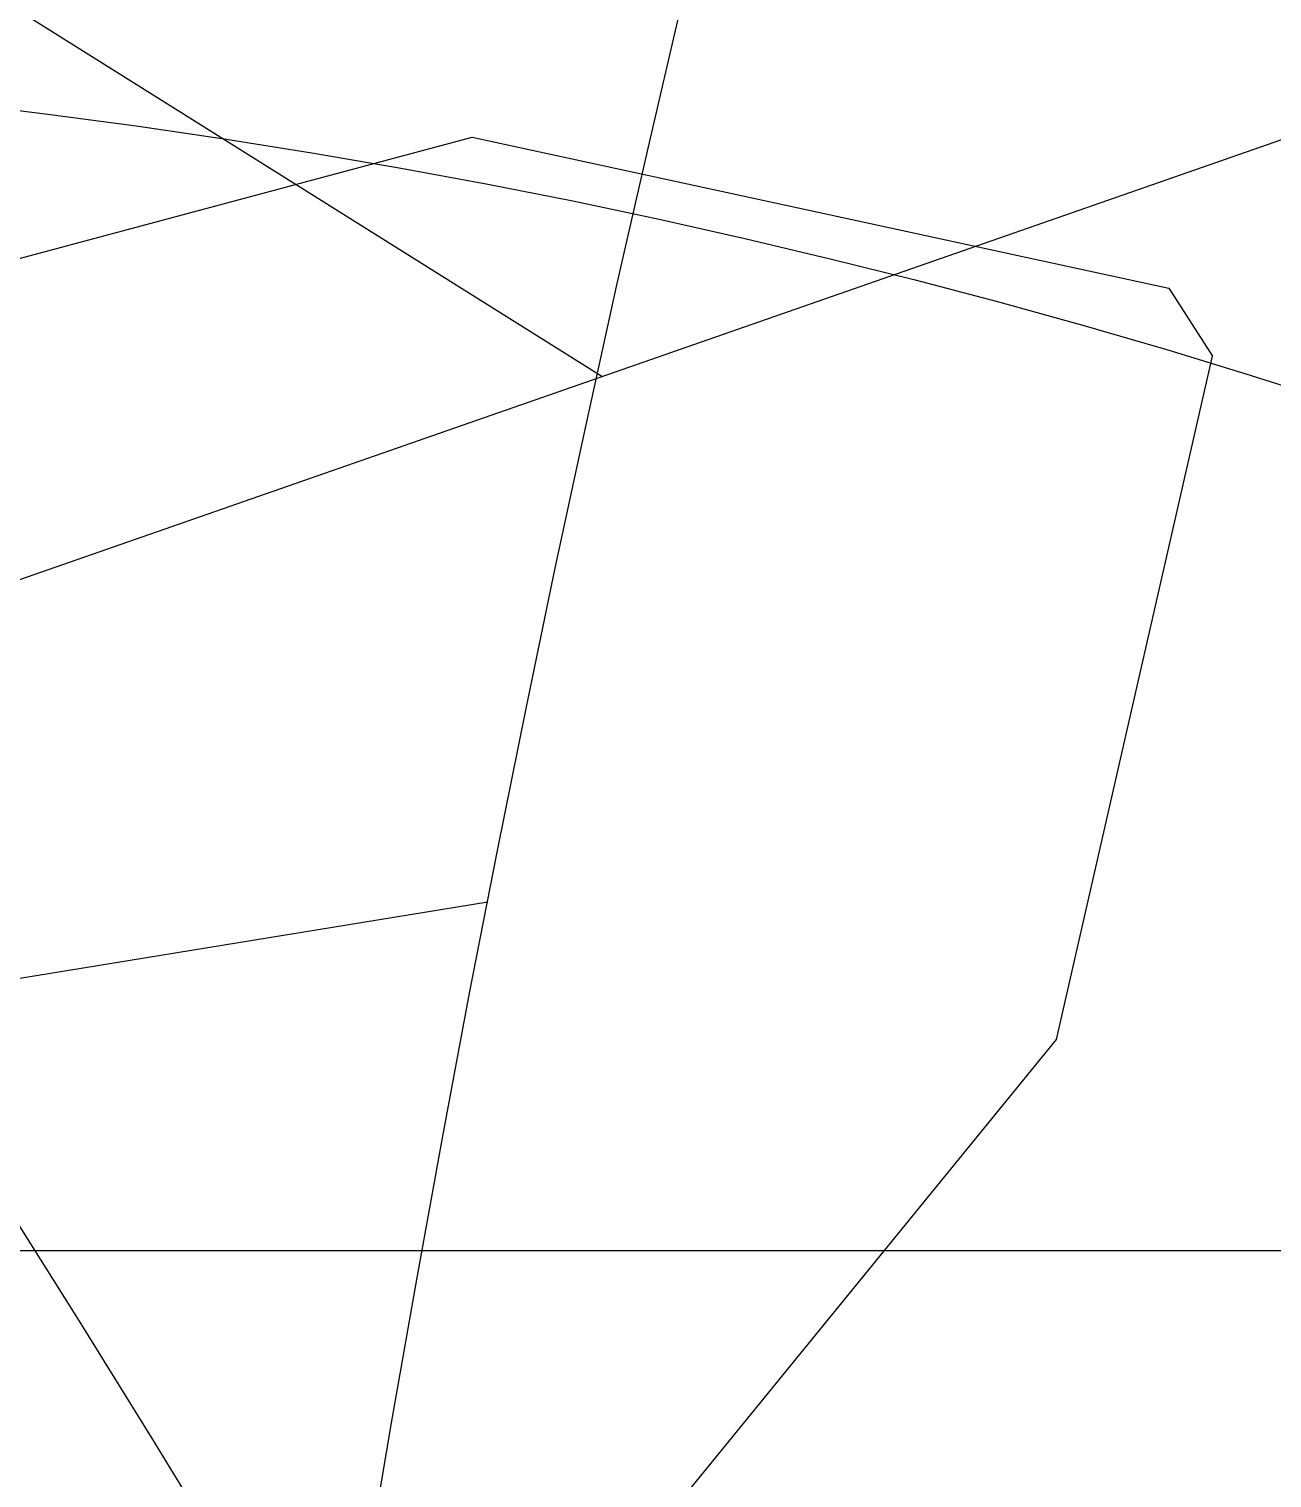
# Model space of a CAD drawing. Extents: x -381 to 213, y -63 to 250.
# Drawn here: x -65.101 to -61.764, y 45.258 to 49.149 of the extents above; entities that cross this region are included whole.
import ezdxf

# ---------------------------------------------------------------- set-up
doc = ezdxf.new("R2010")
doc.units = 0
doc.header["$MEASUREMENT"] = 0
doc.linetypes.add('K5LT65535', pattern=[0])
doc.linetypes.add('K5LT_BASIC', pattern=[0])
doc.layers.add('Системный слой', color=7, linetype='Continuous')

# ---------------------------------------------------------------- blocks, each defined once
blk = doc.blocks.new('*U')
at = {"layer": 'Системный слой', "color": 5, "linetype": 'K5LT_BASIC'}
blk.add_line((150.0273, 41.8162), (150.1443, 41.6336), dxfattribs=at)
blk.add_line((150.0273, 41.8162), (150.1443, 41.6336), dxfattribs=at)
for points in [[(145.477, 41.5042), (148.1569, 42.2217), (150.0273, 41.8162)], [(145.477, 41.5042), (148.1569, 42.2217), (150.0273, 41.8162)], [(147.9581, 37.6307), (149.7257, 39.7988), (150.1443, 41.6336)], [(147.9581, 37.6307), (149.7257, 39.7988), (150.1443, 41.6336)], [(32.9522, 19.4757), (30.6018, 20.9495), (29.6249, 22.5953)], [(32.9522, 19.4757), (30.6018, 20.9495), (29.6249, 22.5953)], [(32.6464, 18.0642), (29.8856, 17.6135), (28.3556, 16.5177)], [(32.6464, 18.0642), (29.8856, 17.6135), (28.3556, 16.5177)]]:
    blk.add_lwpolyline(points, dxfattribs=at)
blk = doc.blocks.new('*F')
at = {"layer": 'Системный слой', "color": 5, "linetype": 'K5LT65535'}
for points in [[(-51.1017, 49.7605), (-128.2335, 22.8696), (-130.1116, 20.4294), (-130.1116, 14.0655), (-53.8769, 14.0655), (-43.8287, 42.3918), (-43.8287, 45.9326)], [(51.0007, 17.1278), (12.5369, 17.1278), (12.5369, 38.6596), (15.3599, 41.4827), (49.0932, 41.4827), (50.9832, 39.5927), (51.0007, 17.1278)]]:
    blk.add_lwpolyline(points, dxfattribs=at)
at = {"layer": 'Системный слой', "color": 5, "linetype": 'K5LT_BASIC'}
for centre, radius in [((94.0125, 5.9815), 62.5341), ((94.0125, 5.9815), 62.5341), ((29.0451, 1.3327), 19)]:
    blk.add_circle(centre, radius, dxfattribs=at)
at = {"layer": 'Системный слой'}
blk.add_blockref('*U', (0, 0), dxfattribs=at)
blk.add_blockref('*U', (0, 0), dxfattribs=at)
blk.add_blockref('*U', (0, 0), dxfattribs=at)
blk.add_blockref('*U', (0, 0), dxfattribs=at)
blk.add_blockref('*U', (0, 0), dxfattribs=at)
blk.add_blockref('*U', (0, 0), dxfattribs=at)
blk.add_blockref('*U', (0, 0), dxfattribs=at)
blk.add_blockref('*U', (0, 0), dxfattribs=at)
blk.add_blockref('*U', (0, 0), dxfattribs=at)
blk.add_blockref('*U', (0, 0), dxfattribs=at)
blk.add_blockref('*U', (0, 0), dxfattribs=at)
blk.add_blockref('*U', (0, 0), dxfattribs=at)
blk.add_blockref('*U', (0, 0), dxfattribs=at)
blk.add_blockref('*U', (0, 0), dxfattribs=at)
blk.add_blockref('*U', (0, 0), dxfattribs=at)
blk.add_blockref('*U', (0, 0), dxfattribs=at)
blk.add_blockref('*U', (0, 0), dxfattribs=at)
blk.add_blockref('*U', (0, 0), dxfattribs=at)
blk.add_blockref('*U', (0, 0), dxfattribs=at)
blk.add_blockref('*U', (0, 0), dxfattribs=at)
blk.add_blockref('*U', (0, 0), dxfattribs=at)
blk.add_blockref('*U', (0, 0), dxfattribs=at)
blk.add_blockref('*U', (0, 0), dxfattribs=at)
blk.add_blockref('*U', (0, 0), dxfattribs=at)
blk.add_blockref('*U', (0, 0), dxfattribs=at)
blk.add_blockref('*U', (0, 0), dxfattribs=at)
blk.add_blockref('*U', (0, 0), dxfattribs=at)
blk.add_blockref('*U', (0, 0), dxfattribs=at)
blk.add_blockref('*U', (0, 0), dxfattribs=at)
blk.add_blockref('*U', (0, 0), dxfattribs=at)
blk.add_blockref('*U', (0, 0), dxfattribs=at)
blk.add_blockref('*U', (0, 0), dxfattribs=at)
blk.add_blockref('*U', (0, 0), dxfattribs=at)
blk.add_blockref('*U', (0, 0), dxfattribs=at)
blk.add_blockref('*U', (0, 0), dxfattribs=at)
blk.add_blockref('*U', (0, 0), dxfattribs=at)
blk.add_blockref('*U', (0, 0), dxfattribs=at)
blk.add_blockref('*U', (0, 0), dxfattribs=at)
blk.add_blockref('*U', (0, 0), dxfattribs=at)
blk.add_blockref('*U', (0, 0), dxfattribs=at)
blk.add_blockref('*U', (0, 0), dxfattribs=at)
blk.add_blockref('*U', (0, 0), dxfattribs=at)
blk.add_blockref('*U', (0, 0), dxfattribs=at)
blk.add_blockref('*U', (0, 0), dxfattribs=at)
blk.add_blockref('*U', (0, 0), dxfattribs=at)
blk.add_blockref('*U', (0, 0), dxfattribs=at)
blk.add_blockref('*U', (0, 0), dxfattribs=at)
blk.add_blockref('*U', (0, 0), dxfattribs=at)
blk.add_blockref('*U', (0, 0), dxfattribs=at)
blk.add_blockref('*U', (0, 0), dxfattribs=at)
blk.add_blockref('*U', (0, 0), dxfattribs=at)
blk.add_blockref('*U', (0, 0), dxfattribs=at)
blk.add_blockref('*U', (0, 0), dxfattribs=at)
blk.add_blockref('*U', (0, 0), dxfattribs=at)
blk.add_blockref('*U', (0, 0), dxfattribs=at)
blk.add_blockref('*U', (0, 0), dxfattribs=at)
blk.add_blockref('*U', (0, 0), dxfattribs=at)
blk.add_blockref('*U', (0, 0), dxfattribs=at)
blk.add_blockref('*U', (0, 0), dxfattribs=at)
blk.add_blockref('*U', (0, 0), dxfattribs=at)
blk.add_blockref('*U', (0, 0), dxfattribs=at)
blk.add_blockref('*U', (0, 0), dxfattribs=at)
blk.add_blockref('*U', (0, 0), dxfattribs=at)
blk.add_blockref('*U', (0, 0), dxfattribs=at)
blk.add_blockref('*U', (0, 0), dxfattribs=at)
blk.add_blockref('*U', (0, 0), dxfattribs=at)
blk.add_blockref('*U', (0, 0), dxfattribs=at)
blk.add_blockref('*U', (0, 0), dxfattribs=at)
blk.add_blockref('*U', (0, 0), dxfattribs=at)
blk.add_blockref('*U', (0, 0), dxfattribs=at)
blk.add_blockref('*U', (0, 0), dxfattribs=at)
blk.add_blockref('*U', (0, 0), dxfattribs=at)
blk.add_blockref('*U', (0, 0), dxfattribs=at)
blk.add_blockref('*U', (0, 0), dxfattribs=at)
blk.add_blockref('*U', (0, 0), dxfattribs=at)
blk.add_blockref('*U', (0, 0), dxfattribs=at)
blk.add_blockref('*U', (0, 0), dxfattribs=at)
blk.add_blockref('*U', (0, 0), dxfattribs=at)
blk.add_blockref('*U', (0, 0), dxfattribs=at)
blk.add_blockref('*U', (0, 0), dxfattribs=at)
blk.add_blockref('*U', (0, 0), dxfattribs=at)
blk.add_blockref('*U', (0, 0), dxfattribs=at)
blk.add_blockref('*U', (0, 0), dxfattribs=at)
blk.add_blockref('*U', (0, 0), dxfattribs=at)
blk.add_blockref('*U', (0, 0), dxfattribs=at)
blk.add_blockref('*U', (0, 0), dxfattribs=at)
blk.add_blockref('*U', (0, 0), dxfattribs=at)
blk.add_blockref('*U', (0, 0), dxfattribs=at)
blk.add_blockref('*U', (0, 0), dxfattribs=at)
blk.add_blockref('*U', (0, 0), dxfattribs=at)
blk.add_blockref('*U', (0, 0), dxfattribs=at)
blk.add_blockref('*U', (0, 0), dxfattribs=at)
blk.add_blockref('*U', (0, 0), dxfattribs=at)
blk.add_blockref('*U', (0, 0), dxfattribs=at)
blk.add_blockref('*U', (0, 0), dxfattribs=at)
blk.add_blockref('*U', (0, 0), dxfattribs=at)
blk.add_blockref('*U', (0, 0), dxfattribs=at)
blk.add_blockref('*U', (0, 0), dxfattribs=at)
blk.add_blockref('*U', (0, 0), dxfattribs=at)
blk.add_blockref('*U', (0, 0), dxfattribs=at)
blk.add_blockref('*U', (0, 0), dxfattribs=at)
blk.add_blockref('*U', (0, 0), dxfattribs=at)
blk.add_blockref('*U', (0, 0), dxfattribs=at)
blk.add_blockref('*U', (0, 0), dxfattribs=at)
blk.add_blockref('*U', (0, 0), dxfattribs=at)
blk.add_blockref('*U', (0, 0), dxfattribs=at)
blk.add_blockref('*U', (0, 0), dxfattribs=at)
blk.add_blockref('*U', (0, 0), dxfattribs=at)
blk.add_blockref('*U', (0, 0), dxfattribs=at)
blk.add_blockref('*U', (0, 0), dxfattribs=at)
blk.add_blockref('*U', (0, 0), dxfattribs=at)
blk.add_blockref('*U', (0, 0), dxfattribs=at)
blk.add_blockref('*U', (0, 0), dxfattribs=at)
blk.add_blockref('*U', (0, 0), dxfattribs=at)
blk.add_blockref('*U', (0, 0), dxfattribs=at)
blk.add_blockref('*U', (0, 0), dxfattribs=at)
blk.add_blockref('*U', (0, 0), dxfattribs=at)
blk.add_blockref('*U', (0, 0), dxfattribs=at)
blk.add_blockref('*U', (0, 0), dxfattribs=at)
blk.add_blockref('*U', (0, 0), dxfattribs=at)
blk.add_blockref('*U', (0, 0), dxfattribs=at)
blk.add_blockref('*U', (0, 0), dxfattribs=at)
blk.add_blockref('*U', (0, 0), dxfattribs=at)
blk.add_blockref('*U', (0, 0), dxfattribs=at)
blk.add_blockref('*U', (0, 0), dxfattribs=at)
blk.add_blockref('*U', (0, 0), dxfattribs=at)
blk.add_blockref('*U', (0, 0), dxfattribs=at)
blk.add_blockref('*U', (0, 0), dxfattribs=at)
blk.add_blockref('*U', (0, 0), dxfattribs=at)
blk.add_blockref('*U', (0, 0), dxfattribs=at)
blk.add_blockref('*U', (0, 0), dxfattribs=at)
blk.add_blockref('*U', (0, 0), dxfattribs=at)
blk.add_blockref('*U', (0, 0), dxfattribs=at)
blk.add_blockref('*U', (0, 0), dxfattribs=at)
blk.add_blockref('*U', (0, 0), dxfattribs=at)
blk.add_blockref('*U', (0, 0), dxfattribs=at)
blk.add_blockref('*U', (0, 0), dxfattribs=at)
blk.add_blockref('*U', (0, 0), dxfattribs=at)
blk.add_blockref('*U', (0, 0), dxfattribs=at)
blk.add_blockref('*U', (0, 0), dxfattribs=at)
blk.add_blockref('*U', (0, 0), dxfattribs=at)
blk.add_blockref('*U', (0, 0), dxfattribs=at)
blk.add_blockref('*U', (0, 0), dxfattribs=at)
blk.add_blockref('*U', (0, 0), dxfattribs=at)
blk.add_blockref('*U', (0, 0), dxfattribs=at)
blk.add_blockref('*U', (0, 0), dxfattribs=at)
blk.add_blockref('*U', (0, 0), dxfattribs=at)
blk.add_blockref('*U', (0, 0), dxfattribs=at)
blk.add_blockref('*U', (0, 0), dxfattribs=at)
blk.add_blockref('*U', (0, 0), dxfattribs=at)
blk.add_blockref('*U', (0, 0), dxfattribs=at)
blk.add_blockref('*U', (0, 0), dxfattribs=at)
blk.add_blockref('*U', (0, 0), dxfattribs=at)
blk.add_blockref('*U', (0, 0), dxfattribs=at)
blk.add_blockref('*U', (0, 0), dxfattribs=at)
blk.add_blockref('*U', (0, 0), dxfattribs=at)
blk.add_blockref('*U', (0, 0), dxfattribs=at)
blk.add_blockref('*U', (0, 0), dxfattribs=at)
blk.add_blockref('*U', (0, 0), dxfattribs=at)
blk.add_blockref('*U', (0, 0), dxfattribs=at)
blk.add_blockref('*U', (0, 0), dxfattribs=at)
blk.add_blockref('*U', (0, 0), dxfattribs=at)
blk.add_blockref('*U', (0, 0), dxfattribs=at)
blk.add_blockref('*U', (0, 0), dxfattribs=at)
blk.add_blockref('*U', (0, 0), dxfattribs=at)
blk.add_blockref('*U', (0, 0), dxfattribs=at)
blk.add_blockref('*U', (0, 0), dxfattribs=at)
blk.add_blockref('*U', (0, 0), dxfattribs=at)
blk.add_blockref('*U', (0, 0), dxfattribs=at)
blk.add_blockref('*U', (0, 0), dxfattribs=at)
blk.add_blockref('*U', (0, 0), dxfattribs=at)
blk.add_blockref('*U', (0, 0), dxfattribs=at)
blk.add_blockref('*U', (0, 0), dxfattribs=at)
blk.add_blockref('*U', (0, 0), dxfattribs=at)
blk.add_blockref('*U', (0, 0), dxfattribs=at)
blk.add_blockref('*U', (0, 0), dxfattribs=at)
blk.add_blockref('*U', (0, 0), dxfattribs=at)
blk.add_blockref('*U', (0, 0), dxfattribs=at)
blk.add_blockref('*U', (0, 0), dxfattribs=at)
blk.add_blockref('*U', (0, 0), dxfattribs=at)
blk.add_blockref('*U', (0, 0), dxfattribs=at)
blk.add_blockref('*U', (0, 0), dxfattribs=at)
blk.add_blockref('*U', (0, 0), dxfattribs=at)
blk.add_blockref('*U', (0, 0), dxfattribs=at)
blk.add_blockref('*U', (0, 0), dxfattribs=at)
blk.add_blockref('*U', (0, 0), dxfattribs=at)
blk.add_blockref('*U', (0, 0), dxfattribs=at)
blk.add_blockref('*U', (0, 0), dxfattribs=at)
blk.add_blockref('*U', (0, 0), dxfattribs=at)
blk.add_blockref('*U', (0, 0), dxfattribs=at)
blk.add_blockref('*U', (0, 0), dxfattribs=at)
blk.add_blockref('*U', (0, 0), dxfattribs=at)
blk.add_blockref('*U', (0, 0), dxfattribs=at)
blk.add_blockref('*U', (0, 0), dxfattribs=at)
blk.add_blockref('*U', (0, 0), dxfattribs=at)
blk.add_blockref('*U', (0, 0), dxfattribs=at)
blk.add_blockref('*U', (0, 0), dxfattribs=at)
blk.add_blockref('*U', (0, 0), dxfattribs=at)
blk.add_blockref('*U', (0, 0), dxfattribs=at)
blk.add_blockref('*U', (0, 0), dxfattribs=at)
blk.add_blockref('*U', (0, 0), dxfattribs=at)
blk.add_blockref('*U', (0, 0), dxfattribs=at)
blk.add_blockref('*U', (0, 0), dxfattribs=at)
blk.add_blockref('*U', (0, 0), dxfattribs=at)
blk.add_blockref('*U', (0, 0), dxfattribs=at)
blk.add_blockref('*U', (0, 0), dxfattribs=at)
blk.add_blockref('*U', (0, 0), dxfattribs=at)

msp = doc.modelspace()

# ---------------------------------------------------------------- block references
at = {"layer": 'Системный слой'}
for p in [(-96.5151, 28.7405), (-212.0681, 6.6367), (10.9271, 6.6087)]:
    msp.add_blockref('*F', p, dxfattribs=at)

doc.saveas('drawing.dxf')
